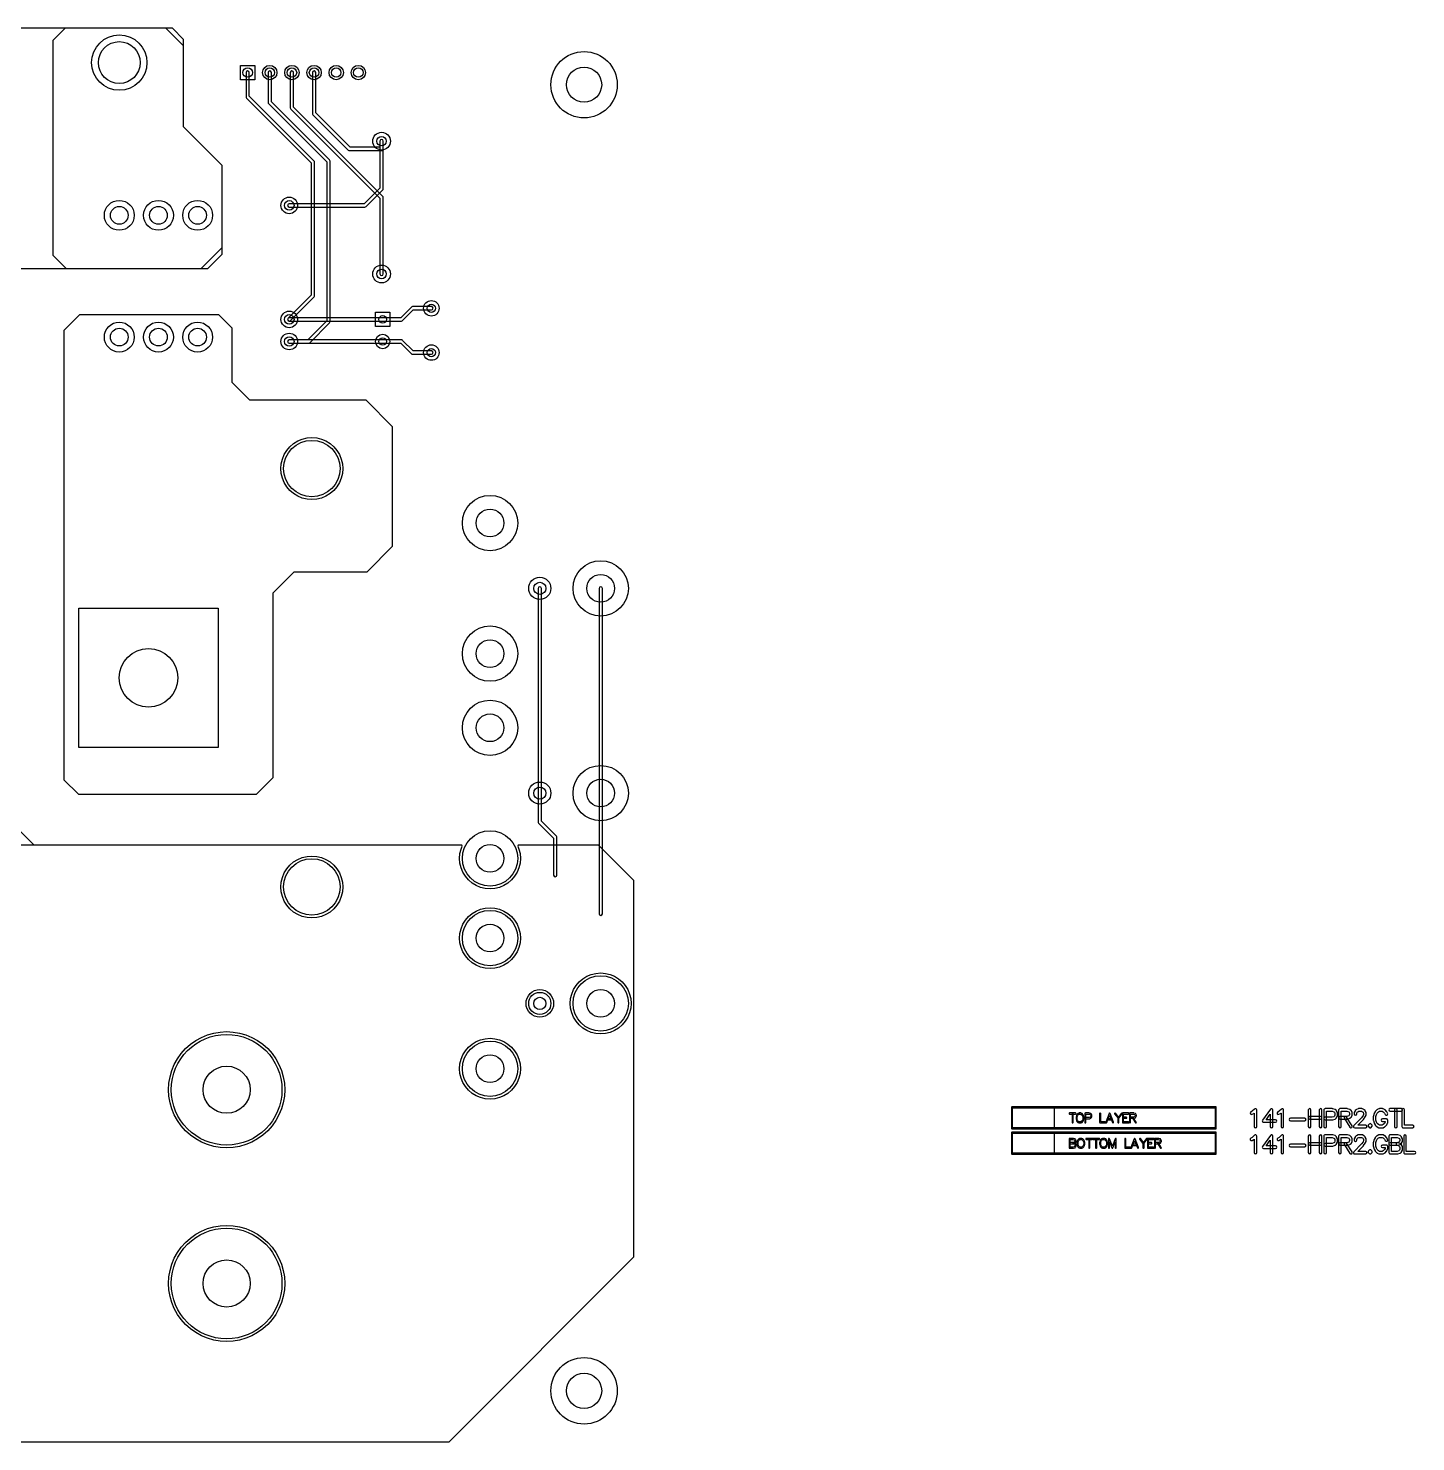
# Model space of a CAD drawing. Header units: metres. Extents: x 100 to 16757, y 70 to 6458.
# Drawn here: x 10489 to 16757, y 70 to 6455 of the extents above; entities that cross this region are included whole.
import ezdxf

# ---------------------------------------------------------------- set-up
doc = ezdxf.new("R2010")
doc.units = ezdxf.units.M

msp = doc.modelspace()

# ---------------------------------------------------------------- linework, layer by layer
at = {"layer": 'bottom'}
for points in [[(11190, 6405), (11140, 6455), (10655, 6455), (10600, 6400), (10600, 5430), (10660, 5370), (11300, 5370), (11365, 5435), (11365, 5835), (11190, 6010)], [(11447.5, 6222.5), (11447.5, 6287.5), (11512.5, 6287.5), (11512.5, 6222.5)], [(12057.5, 5107.5), (12057.5, 5172.5), (12122.5, 5172.5), (12122.5, 5107.5)], [(11410, 5100), (11350, 5160), (10720, 5160), (10650, 5090), (10650, 3060), (10715, 2995), (11520, 2995), (11595, 3070), (11595, 3905), (11690, 4000), (12020, 4000), (12135, 4115), (12135, 4655), (12015, 4775), (11490, 4775), (11410, 4855)], [(11770, 4605.9), (11791.9, 4604.2), (11813.2, 4599.1), (11833.5, 4590.7), (11852.2, 4579.2), (11868.9, 4564.9), (11883.2, 4548.2), (11894.7, 4529.5), (11903.1, 4509.2), (11908.2, 4487.9), (11909.9, 4466), (11908.2, 4444.1), (11903.1, 4422.8), (11894.7, 4402.5), (11883.2, 4383.8), (11868.9, 4367.1), (11852.2, 4352.8), (11833.5, 4341.3), (11813.2, 4332.9), (11791.9, 4327.8), (11770, 4326.1), (11748.1, 4327.8), (11726.8, 4332.9), (11706.5, 4341.3), (11687.8, 4352.8), (11671.1, 4367.1), (11656.8, 4383.8), (11645.3, 4402.5), (11636.9, 4422.8), (11631.8, 4444.1), (11630.1, 4466), (11631.8, 4487.9), (11636.9, 4509.2), (11645.3, 4529.5), (11656.8, 4548.2), (11671.1, 4564.9), (11687.8, 4579.2), (11706.5, 4590.7), (11726.8, 4599.1), (11748.1, 4604.2)], [(10717, 3206.1), (10717, 3835.9), (11347, 3835.9), (11347, 3206.1)], [(11770, 2715.9), (11791.9, 2714.2), (11813.2, 2709.1), (11833.5, 2700.7), (11852.2, 2689.2), (11868.9, 2674.9), (11883.2, 2658.2), (11894.7, 2639.5), (11903.1, 2619.2), (11908.2, 2597.9), (11909.9, 2576), (11908.2, 2554.1), (11903.1, 2532.8), (11894.7, 2512.5), (11883.2, 2493.8), (11868.9, 2477.1), (11852.2, 2462.8), (11833.5, 2451.3), (11813.2, 2442.9), (11791.9, 2437.8), (11770, 2436.1), (11748.1, 2437.8), (11726.8, 2442.9), (11706.5, 2451.3), (11687.8, 2462.8), (11671.1, 2477.1), (11656.8, 2493.8), (11645.3, 2512.5), (11636.9, 2532.8), (11631.8, 2554.1), (11630.1, 2576), (11631.8, 2597.9), (11636.9, 2619.2), (11645.3, 2639.5), (11656.8, 2658.2), (11671.1, 2674.9), (11687.8, 2689.2), (11706.5, 2700.7), (11726.8, 2709.1), (11748.1, 2714.2)], [(12575, 2482.4), (12596.5, 2480.7), (12617.5, 2475.7), (12637.4, 2467.4), (12655.8, 2456.2), (12672.2, 2442.2), (12686.2, 2425.8), (12697.4, 2407.4), (12705.7, 2387.5), (12710.7, 2366.5), (12712.4, 2345), (12710.7, 2323.5), (12705.7, 2302.5), (12697.4, 2282.6), (12686.2, 2264.2), (12672.2, 2247.8), (12655.8, 2233.8), (12637.4, 2222.6), (12617.5, 2214.3), (12596.5, 2209.3), (12575, 2207.6), (12553.5, 2209.3), (12532.5, 2214.3), (12512.6, 2222.6), (12494.2, 2233.8), (12477.8, 2247.8), (12463.8, 2264.2), (12452.6, 2282.6), (12444.3, 2302.5), (12439.3, 2323.5), (12437.6, 2345), (12439.3, 2366.5), (12444.3, 2387.5), (12452.6, 2407.4), (12463.8, 2425.8), (12477.8, 2442.2), (12494.2, 2456.2), (12512.6, 2467.4), (12532.5, 2475.7), (12553.5, 2480.7)], [(12800, 2112.3), (12812.2, 2111.1), (12823.8, 2107.6), (12834.6, 2101.8), (12844.1, 2094.1), (12851.8, 2084.6), (12857.6, 2073.8), (12861.1, 2062.2), (12862.3, 2050), (12861.1, 2037.8), (12857.6, 2026.2), (12851.8, 2015.4), (12844.1, 2005.9), (12834.6, 1998.2), (12823.8, 1992.4), (12812.2, 1988.9), (12800, 1987.7), (12787.8, 1988.9), (12776.2, 1992.4), (12765.4, 1998.2), (12755.9, 2005.9), (12748.2, 2015.4), (12742.4, 2026.2), (12738.9, 2037.8), (12737.7, 2050), (12738.9, 2062.2), (12742.4, 2073.8), (12748.2, 2084.6), (12755.9, 2094.1), (12765.4, 2101.8), (12776.2, 2107.6), (12787.8, 2111.1)], [(11385, 1922.4), (11414.4, 1920.8), (11443.4, 1915.8), (11471.7, 1907.7), (11498.9, 1896.4), (11524.6, 1882.2), (11548.6, 1865.2), (11570.6, 1845.6), (11590.2, 1823.6), (11607.2, 1799.6), (11621.4, 1773.9), (11632.7, 1746.7), (11640.8, 1718.4), (11645.8, 1689.4), (11647.4, 1660), (11645.8, 1630.6), (11640.8, 1601.6), (11632.7, 1573.3), (11621.4, 1546.1), (11607.2, 1520.4), (11590.2, 1496.4), (11570.6, 1474.4), (11548.6, 1454.8), (11524.6, 1437.8), (11498.9, 1423.6), (11471.7, 1412.3), (11443.4, 1404.2), (11414.4, 1399.2), (11385, 1397.6), (11355.6, 1399.2), (11326.6, 1404.2), (11298.3, 1412.3), (11271.1, 1423.6), (11245.4, 1437.8), (11221.4, 1454.8), (11199.4, 1474.4), (11179.8, 1496.4), (11162.8, 1520.4), (11148.6, 1546.1), (11137.3, 1573.3), (11129.2, 1601.6), (11124.2, 1630.6), (11122.6, 1660), (11124.2, 1689.4), (11129.2, 1718.4), (11137.3, 1746.7), (11148.6, 1773.9), (11162.8, 1799.6), (11179.8, 1823.6), (11199.4, 1845.6), (11221.4, 1865.2), (11245.4, 1882.2), (11271.1, 1896.4), (11298.3, 1907.7), (11326.6, 1915.8), (11355.6, 1920.8)], [(12575, 1892.4), (12596.5, 1890.7), (12617.5, 1885.7), (12637.4, 1877.4), (12655.8, 1866.2), (12672.2, 1852.2), (12686.2, 1835.8), (12697.4, 1817.4), (12705.7, 1797.5), (12710.7, 1776.5), (12712.4, 1755), (12710.7, 1733.5), (12705.7, 1712.5), (12697.4, 1692.6), (12686.2, 1674.2), (12672.2, 1657.8), (12655.8, 1643.8), (12637.4, 1632.6), (12617.5, 1624.3), (12596.5, 1619.3), (12575, 1617.6), (12553.5, 1619.3), (12532.5, 1624.3), (12512.6, 1632.6), (12494.2, 1643.8), (12477.8, 1657.8), (12463.8, 1674.2), (12452.6, 1692.6), (12444.3, 1712.5), (12439.3, 1733.5), (12437.6, 1755), (12439.3, 1776.5), (12444.3, 1797.5), (12452.6, 1817.4), (12463.8, 1835.8), (12477.8, 1852.2), (12494.2, 1866.2), (12512.6, 1877.4), (12532.5, 1885.7), (12553.5, 1890.7)], [(14933.7, 1370.9), (14933.7, 1465.9), (15123.7, 1465.9), (15123.7, 1370.9)]]:
    msp.add_lwpolyline(points, close=True, dxfattribs=at)
for points in [[(11668, 5647.5), (12010, 5647.5, 0.198912), (12015.3, 5649.7), (12090.3, 5724.7, 0.198912), (12092.5, 5730), (12092.5, 5945, 1), (12077.5, 5945), (12077.5, 5733.1), (12006.9, 5662.5), (11668, 5662.5, 1)], [(11668, 5132.5), (12175, 5132.5, 0.198912), (12180.3, 5134.7), (12228.1, 5182.5), (12310, 5182.5, 1), (12310, 5197.5), (12225, 5197.5, 0.198912), (12219.7, 5195.3), (12171.9, 5147.5), (11668, 5147.5, 1)], [(11668, 5032.5), (12171.9, 5032.5), (12219.7, 4984.7, 0.198912), (12225, 4982.5), (12310, 4982.5, 1), (12310, 4997.5), (12228.1, 4997.5), (12180.3, 5045.3, 0.198912), (12175, 5047.5), (11668, 5047.5, 1)], [(13082.5, 2455), (13082.5, 3925, 1), (13067.5, 3925), (13067.5, 2455, 1)], [(15853.7, 1373.4), (14936.2, 1373.4), (14936.2, 1463.4), (15851.2, 1463.4), (15851.2, 1370.9, 1), (15856.2, 1370.9), (15856.2, 1465.9, 0.414214), (15853.7, 1468.4), (14933.7, 1468.4, 0.414214), (14931.2, 1465.9), (14931.2, 1370.9, 0.414214), (14933.7, 1368.4), (15853.7, 1368.4, 1)], [(15193.7, 1416.3), (15210.4, 1416.3), (15215.2, 1414.7), (15216.4, 1413.5), (15217.8, 1410.6), (15217.8, 1406.1), (15216.4, 1403.2), (15215.2, 1402), (15210.4, 1400.4), (15196.2, 1400.4), (15196.2, 1435.4), (15210.4, 1435.4), (15215.2, 1433.8), (15216.4, 1432.6), (15217.8, 1429.6), (15217.8, 1427), (15216.4, 1424.1), (15215.2, 1422.9), (15210, 1421.2, 1), (15211.6, 1416.4), (15217.3, 1418.3, 0.116435), (15218.3, 1418.9), (15220.2, 1420.9, 0.080609), (15220.7, 1421.5), (15222.6, 1425.3, 0.116436), (15222.8, 1426.4), (15222.8, 1430.2, 0.116436), (15222.6, 1431.4), (15220.7, 1435.2, 0.080609), (15220.2, 1435.8), (15218.3, 1437.7, 0.116435), (15217.3, 1438.3), (15211.6, 1440.2, 0.08061), (15210.8, 1440.4), (15193.7, 1440.4, 0.414214), (15191.2, 1437.9), (15191.2, 1397.9, 0.414214), (15193.7, 1395.4), (15210.8, 1395.4, 0.080614), (15211.6, 1395.5), (15217.3, 1397.4, 0.116425), (15218.3, 1398), (15220.2, 1399.9, 0.080616), (15220.7, 1400.6), (15222.6, 1404.4, 0.116436), (15222.8, 1405.5), (15222.8, 1411.2, 0.116436), (15222.6, 1412.3), (15220.7, 1416.1, 0.080616), (15220.2, 1416.8), (15218.3, 1418.7, 0.116425), (15217.3, 1419.3), (15211.6, 1421.2, 0.080614), (15210.8, 1421.3), (15193.7, 1421.3, 1)], [(15239.6, 1440.1), (15235.8, 1438.2, 0.080614), (15235.1, 1437.7), (15231.3, 1433.9, 0.080614), (15230.9, 1433.3), (15229, 1429.5, 0.035485), (15228.8, 1429.1), (15226.9, 1423.4, 0.080613), (15226.8, 1422.6), (15226.8, 1413.1, 0.080614), (15226.9, 1412.3), (15228.8, 1406.6, 0.035484), (15229, 1406.3), (15230.9, 1402.5, 0.080614), (15231.3, 1401.8), (15235.1, 1398, 0.080609), (15235.8, 1397.5), (15239.6, 1395.6, 0.116436), (15240.7, 1395.4), (15248.3, 1395.4, 0.116436), (15249.5, 1395.6), (15253.3, 1397.5, 0.080606), (15253.9, 1398), (15257.7, 1401.8, 0.080618), (15258.2, 1402.5), (15260.1, 1406.3, 0.035484), (15260.2, 1406.6), (15262.1, 1412.3, 0.080614), (15262.3, 1413.1), (15262.3, 1422.6, 0.080613), (15262.1, 1423.4), (15260.2, 1429.1, 0.035485), (15260.1, 1429.5), (15258.2, 1433.3, 0.080618), (15257.7, 1433.9), (15253.9, 1437.7, 0.080611), (15253.3, 1438.2), (15249.5, 1440.1, 0.116431), (15248.3, 1440.4), (15240.7, 1440.4, 1), (15240.7, 1435.4), (15247.7, 1435.4), (15250.7, 1433.9), (15253.9, 1430.7), (15255.5, 1427.4), (15257.3, 1422.2), (15257.3, 1413.5), (15255.5, 1408.3), (15253.9, 1405.1), (15250.7, 1401.8), (15247.7, 1400.4), (15241.3, 1400.4), (15238.4, 1401.8), (15235.2, 1405.1), (15233.5, 1408.3), (15231.8, 1413.5), (15231.8, 1422.2), (15233.5, 1427.4), (15235.2, 1430.7), (15238.4, 1433.9), (15241.8, 1435.6, 1)], [(15269.1, 1435.4), (15295.8, 1435.4, 1), (15295.8, 1440.4), (15269.1, 1440.4, 1)], [(15279.9, 1437.9), (15279.9, 1397.9, 1), (15284.9, 1397.9), (15284.9, 1437.9, 1)], [(15300.5, 1435.4), (15327.2, 1435.4, 1), (15327.2, 1440.4), (15300.5, 1440.4, 1)], [(15311.3, 1437.9), (15311.3, 1397.9, 1), (15316.3, 1397.9), (15316.3, 1437.9, 1)], [(15342.2, 1440.1), (15338.4, 1438.2, 0.080614), (15337.8, 1437.7), (15334, 1433.9, 0.080614), (15333.5, 1433.3), (15331.6, 1429.5, 0.035485), (15331.5, 1429.1), (15329.6, 1423.4, 0.080613), (15329.4, 1422.6), (15329.4, 1413.1, 0.080614), (15329.6, 1412.3), (15331.5, 1406.6, 0.035484), (15331.6, 1406.3), (15333.5, 1402.5, 0.080614), (15334, 1401.8), (15337.8, 1398, 0.080609), (15338.4, 1397.5), (15342.2, 1395.6, 0.116436), (15343.4, 1395.4), (15351, 1395.4, 0.116436), (15352.1, 1395.6), (15355.9, 1397.5, 0.080606), (15356.6, 1398), (15360.4, 1401.8, 0.080618), (15360.8, 1402.5), (15362.7, 1406.3, 0.035484), (15362.9, 1406.6), (15364.8, 1412.3, 0.080614), (15364.9, 1413.1), (15364.9, 1422.6, 0.080613), (15364.8, 1423.4), (15362.9, 1429.1, 0.035485), (15362.7, 1429.5), (15360.8, 1433.3, 0.080618), (15360.4, 1433.9), (15356.6, 1437.7, 0.080611), (15355.9, 1438.2), (15352.1, 1440.1, 0.116431), (15351, 1440.4), (15343.4, 1440.4, 1), (15343.4, 1435.4), (15350.4, 1435.4), (15353.3, 1433.9), (15356.5, 1430.7), (15358.2, 1427.4), (15359.9, 1422.2), (15359.9, 1413.5), (15358.2, 1408.3), (15356.5, 1405.1), (15353.3, 1401.8), (15350.4, 1400.4), (15344, 1400.4), (15341, 1401.8), (15337.8, 1405.1), (15336.2, 1408.3), (15334.4, 1413.5), (15334.4, 1422.2), (15336.2, 1427.4), (15337.8, 1430.7), (15341, 1433.9), (15344.5, 1435.6, 1)], [(15404.7, 1397.9), (15404.7, 1437.9, 0.832765), (15399.9, 1438.7), (15387, 1404.9), (15374.1, 1438.7, 0.832766), (15369.2, 1437.9), (15369.2, 1397.9, 1), (15374.2, 1397.9), (15374.2, 1424.3), (15384.6, 1397, 0.689152), (15389.3, 1397), (15399.7, 1424.3), (15399.7, 1397.9, 1)], [(15442.6, 1437.9), (15442.6, 1397.9, 0.414214), (15445.1, 1395.4), (15467.9, 1395.4, 1), (15467.9, 1400.4), (15447.6, 1400.4), (15447.6, 1437.9, 1)], [(15505.1, 1398.8), (15489.9, 1438.7, 0.689152), (15485.2, 1438.7), (15470, 1398.8, 1), (15474.6, 1397), (15487.5, 1430.8), (15500.4, 1397, 1)], [(15478, 1408.7), (15497, 1408.7, 1), (15497, 1413.7), (15478, 1413.7, 1)], [(15510.1, 1436.3), (15524.8, 1417.9), (15524.8, 1397.9, 1), (15529.8, 1397.9), (15529.8, 1418.8, 0.170304), (15529.3, 1420.4), (15514, 1439.4, 1)], [(15540.6, 1439.4), (15525.4, 1420.4, 1), (15529.3, 1417.3), (15544.5, 1436.3, 1)], [(15572.5, 1440.4), (15547.7, 1440.4, 0.414214), (15545.2, 1437.9), (15545.2, 1397.9, 0.414214), (15547.7, 1395.4), (15572.5, 1395.4, 1), (15572.5, 1400.4), (15550.2, 1400.4), (15550.2, 1435.4), (15572.5, 1435.4, 1)], [(15547.7, 1416.3), (15562.9, 1416.3, 1), (15562.9, 1421.3), (15547.7, 1421.3, 1)], [(15581.6, 1397.9), (15581.6, 1435.4), (15595.9, 1435.4), (15600.6, 1433.8), (15601.8, 1432.6), (15603.3, 1429.6), (15603.3, 1427), (15601.8, 1424.1), (15600.6, 1422.9), (15595.9, 1421.3), (15579.1, 1421.3, 1), (15579.1, 1416.3), (15596.3, 1416.3, 0.08061), (15597.1, 1416.4), (15602.8, 1418.3, 0.116435), (15603.7, 1418.9), (15605.6, 1420.9, 0.080609), (15606.1, 1421.5), (15608, 1425.3, 0.116436), (15608.3, 1426.4), (15608.3, 1430.2, 0.116436), (15608, 1431.4), (15606.1, 1435.2, 0.080609), (15605.6, 1435.8), (15603.7, 1437.7, 0.116435), (15602.8, 1438.3), (15597.1, 1440.2, 0.08061), (15596.3, 1440.4), (15579.1, 1440.4, 0.414214), (15576.6, 1437.9), (15576.6, 1397.9, 1)], [(15590.3, 1417.5), (15603.7, 1396.5, 1), (15607.9, 1399.2), (15594.6, 1420.2, 1)], [(16018, 1431), (16025.2, 1434.6, 0.080613), (16026.7, 1435.7), (16027.3, 1436.3), (16027.3, 1375.8, 1), (16039.1, 1375.8), (16039.1, 1450.6, 0.66818), (16029, 1454.8), (16019, 1444.7), (16012.8, 1441.6, 1)], [(16123.7, 1406.6), (16081.7, 1406.6), (16099.9, 1432.1), (16099.9, 1375.8, 1), (16111.8, 1375.8), (16111.8, 1450.6, 0.729629), (16101, 1454), (16065.4, 1404.1, 0.610029), (16070.2, 1394.8), (16123.7, 1394.8, 1)], [(16139.5, 1431), (16146.6, 1434.6, 0.080613), (16148.1, 1435.7), (16148.7, 1436.3), (16148.7, 1375.8, 1), (16160.5, 1375.8), (16160.5, 1450.6, 0.66818), (16150.5, 1454.8), (16140.5, 1444.7), (16134.2, 1441.6, 1)], [(16191.7, 1401.9), (16255.8, 1401.9, 1), (16255.8, 1413.7), (16191.7, 1413.7, 1)], [(16272, 1450.6), (16272, 1375.8, 1), (16283.8, 1375.8), (16283.8, 1450.6, 1)], [(16277.9, 1409.1), (16327.7, 1409.1, 1), (16327.7, 1420.9), (16277.9, 1420.9, 1)], [(16321.8, 1450.6), (16321.8, 1375.8, 1), (16333.6, 1375.8), (16333.6, 1450.6, 1)], [(16348.4, 1405.5), (16380.4, 1405.5, 0.080612), (16382.3, 1405.8), (16393, 1409.4, 0.116434), (16395.3, 1410.8), (16398.8, 1414.3, 0.080613), (16400, 1415.9), (16403.5, 1423, 0.116432), (16404.1, 1425.6), (16404.1, 1436.3, 0.116431), (16403.5, 1439), (16400, 1446.1, 0.080614), (16398.8, 1447.6), (16395.3, 1451.2, 0.116434), (16393, 1452.6), (16382.3, 1456.2, 0.080612), (16380.4, 1456.5), (16348.4, 1456.5, 0.414214), (16342.5, 1450.6), (16342.5, 1375.8, 1), (16354.3, 1375.8), (16354.3, 1444.7), (16379.5, 1444.7), (16387.9, 1441.9), (16389.8, 1440), (16392.3, 1434.9), (16392.3, 1427), (16389.8, 1422), (16387.9, 1420.1), (16379.5, 1417.3), (16348.4, 1417.3, 1)], [(16420.9, 1375.8), (16420.9, 1444.7), (16446.1, 1444.7), (16454.5, 1441.9), (16456.4, 1440), (16458.9, 1434.9), (16458.9, 1430.6), (16456.4, 1425.6), (16454.5, 1423.7), (16446.1, 1420.9), (16415, 1420.9, 1), (16415, 1409.1), (16447, 1409.1, 0.080612), (16448.9, 1409.4), (16459.6, 1412.9, 0.116434), (16461.9, 1414.3), (16465.4, 1417.9, 0.080613), (16466.5, 1419.4), (16470.1, 1426.6, 0.116432), (16470.7, 1429.2), (16470.7, 1436.3, 0.116431), (16470.1, 1439), (16466.5, 1446.1, 0.080614), (16465.4, 1447.6), (16461.9, 1451.2, 0.116434), (16459.6, 1452.6), (16448.9, 1456.2, 0.080612), (16447, 1456.5), (16415, 1456.5, 0.414214), (16409.1, 1450.6), (16409.1, 1375.8, 1)], [(16434.9, 1411.8), (16459.8, 1372.6, 1), (16469.8, 1379), (16444.9, 1418.1, 1)], [(16491, 1432.8), (16491, 1434.9), (16493.5, 1440), (16495.7, 1442.2), (16500.8, 1444.7), (16512.2, 1444.7), (16517.2, 1442.2), (16519.4, 1440), (16522, 1434.9), (16522, 1430.6), (16519.2, 1425.1), (16512.6, 1415.2), (16477.4, 1380, 0.668179), (16481.6, 1369.9), (16531.4, 1369.9, 1), (16531.4, 1381.7), (16495.8, 1381.7), (16521.4, 1407.2, 0.049389), (16522.1, 1408.1), (16529.2, 1418.8, 0.031097), (16529.6, 1419.4), (16533.1, 1426.6, 0.116435), (16533.8, 1429.2), (16533.8, 1436.3, 0.116434), (16533.1, 1439), (16529.6, 1446.1, 0.080612), (16528.5, 1447.6), (16524.9, 1451.2, 0.080612), (16523.4, 1452.3), (16516.3, 1455.9, 0.116434), (16513.6, 1456.5), (16499.4, 1456.5, 0.116435), (16496.7, 1455.9), (16489.6, 1452.3, 0.08061), (16488.1, 1451.2), (16484.5, 1447.6, 0.080612), (16483.4, 1446.1), (16479.8, 1439, 0.116434), (16479.2, 1436.3), (16479.2, 1432.8, 1)], [(16630.4, 1435.4), (16626.8, 1442.5, 0.08061), (16625.7, 1444.1), (16618.6, 1451.2, 0.080613), (16617, 1452.3), (16609.9, 1455.9, 0.116434), (16607.3, 1456.5), (16593, 1456.5, 0.116435), (16590.4, 1455.9), (16583.3, 1452.3, 0.08061), (16581.7, 1451.2), (16574.6, 1444.1, 0.080612), (16573.5, 1442.5), (16569.9, 1435.4, 0.035488), (16569.6, 1434.6), (16566.1, 1424, 0.080612), (16565.8, 1422.1), (16565.8, 1404.3, 0.080612), (16566.1, 1402.4), (16569.6, 1391.7, 0.035491), (16569.9, 1391), (16573.5, 1383.8, 0.08061), (16574.6, 1382.3), (16581.7, 1375.2, 0.08061), (16583.3, 1374.1), (16590.4, 1370.5, 0.116435), (16593, 1369.9), (16607.3, 1369.9, 0.116434), (16609.9, 1370.5), (16617, 1374.1, 0.080613), (16618.6, 1375.2), (16625.7, 1382.3, 0.080608), (16626.8, 1383.8), (16630.4, 1391, 0.116435), (16631, 1393.6), (16631, 1404.3, 0.414214), (16625.1, 1410.2), (16607.3, 1410.2, 1), (16607.3, 1398.4), (16619.2, 1398.4), (16619.2, 1395), (16616.7, 1390), (16610.9, 1384.2), (16605.9, 1381.7), (16594.4, 1381.7), (16589.4, 1384.2), (16583.6, 1390), (16580.7, 1395.9), (16577.6, 1405.2), (16577.6, 1421.1), (16580.7, 1430.5), (16583.6, 1436.4), (16589.4, 1442.2), (16594.4, 1444.7), (16605.9, 1444.7), (16610.9, 1442.2), (16616.7, 1436.4), (16619.8, 1430.1, 1)], [(16642.2, 1409.1), (16673.3, 1409.1), (16681.7, 1406.2), (16683.6, 1404.3), (16686.1, 1399.3), (16686.1, 1391.4), (16683.6, 1386.4), (16681.7, 1384.5), (16673.3, 1381.7), (16648.1, 1381.7), (16648.1, 1444.7), (16673.3, 1444.7), (16681.7, 1441.9), (16683.6, 1440), (16686.1, 1434.9), (16686.1, 1430.6), (16683.6, 1425.6), (16681.7, 1423.7), (16672.4, 1420.6, 1), (16676.1, 1409.4), (16686.8, 1412.9, 0.116434), (16689.1, 1414.3), (16692.7, 1417.9, 0.080613), (16693.8, 1419.4), (16697.3, 1426.6, 0.116432), (16697.9, 1429.2), (16697.9, 1436.3, 0.116431), (16697.3, 1439), (16693.8, 1446.1, 0.080614), (16692.7, 1447.6), (16689.1, 1451.2, 0.116434), (16686.8, 1452.6), (16676.1, 1456.2, 0.080612), (16674.2, 1456.5), (16642.2, 1456.5, 0.414214), (16636.3, 1450.6), (16636.3, 1375.8, 0.414214), (16642.2, 1369.9), (16674.2, 1369.9, 0.080612), (16676.1, 1370.2), (16686.8, 1373.7, 0.116434), (16689.1, 1375.2), (16692.7, 1378.7, 0.080614), (16693.8, 1380.3), (16697.3, 1387.4, 0.116431), (16697.9, 1390), (16697.9, 1400.7, 0.116431), (16697.3, 1403.4), (16693.8, 1410.5, 0.080614), (16692.7, 1412), (16689.1, 1415.6, 0.116434), (16686.8, 1417), (16676.1, 1420.6, 0.080612), (16674.2, 1420.9), (16642.2, 1420.9, 1)], [(16702.9, 1450.6), (16702.9, 1375.8, 0.414214), (16708.8, 1369.9), (16751.5, 1369.9, 1), (16751.5, 1381.7), (16714.7, 1381.7), (16714.7, 1450.6, 1)], [(16544, 1375.2), (16547.5, 1371.6, 0.414214), (16555.9, 1371.6), (16559.5, 1375.2, 0.414214), (16559.5, 1383.5), (16555.9, 1387.1, 0.414214), (16547.5, 1387.1), (16544, 1383.5, 0.414214)]]:
    msp.add_lwpolyline(points, format="xyb", close=True, dxfattribs=at)
msp.add_lwpolyline([(3570, 70), (12390, 70), (13225, 905), (13225, 2605), (13065, 2765), (12702.9, 2765), (12700.2, 2760.8), (12705.7, 2747.5), (12710.7, 2726.5), (12712.4, 2705), (12710.7, 2683.5), (12705.7, 2662.5), (12697.4, 2642.6), (12686.2, 2624.2), (12672.2, 2607.8), (12655.8, 2593.8), (12637.4, 2582.6), (12617.5, 2574.3), (12596.5, 2569.3), (12575, 2567.6), (12553.5, 2569.3), (12532.5, 2574.3), (12512.6, 2582.6), (12494.2, 2593.8), (12477.8, 2607.8), (12463.8, 2624.2), (12452.6, 2642.6), (12444.3, 2662.5), (12439.3, 2683.5), (12437.6, 2705), (12439.3, 2726.5), (12444.3, 2747.5), (12449.8, 2760.8), (12447.1, 2765), (9370, 2765)], dxfattribs=at)
for centre, radius in [((10900, 6300), 125), ((13000, 6200), 150), ((11580, 6255), 32.5), ((11680, 6255), 32.5), ((11780, 6255), 32.5), ((11880, 6255), 32.5), ((11980, 6255), 32.5), ((12085, 5945), 40), ((11668, 5655), 37.5), ((10900, 5610), 67.5), ((11077, 5610), 67.5), ((11254, 5610), 67.5), ((12085, 5345), 40), ((11668, 5140), 37.5), ((12310, 5190), 35), ((10900, 5060), 67.5), ((11077, 5060), 67.5), ((11254, 5060), 67.5), ((11668, 5040), 37.5), ((12090, 5040), 32.5), ((12310, 4990), 35), ((11770, 4466), 127.5), ((12575, 4220), 125), ((13075, 3925), 125), ((12800, 3925), 50), ((12575, 3630), 125), ((12575, 3295), 125), ((13075, 3000), 125), ((12800, 3000), 50), ((12575, 2705), 125), ((11770, 2576), 127.5), ((12575, 2345), 125), ((13075, 2050), 125), ((12800, 2050), 50), ((11385, 1660), 250), ((12575, 1755), 125), ((11385, 785), 250), ((13000, 300), 150)]:
    msp.add_circle(centre, radius, dxfattribs=at)
at = {"layer": 'drill'}
for centre, radius in [((10900, 6300), 94.5), ((11480, 6255), 21.5), ((11580, 6255), 21.5), ((11680, 6255), 21.5), ((11780, 6255), 21.5), ((11880, 6255), 21.5), ((11980, 6255), 21.5), ((13000, 6200), 79.5), ((12085, 5945), 21.5), ((10900, 5610), 40), ((11077, 5610), 40), ((11254, 5610), 40), ((11668, 5655), 21.5), ((12085, 5345), 21.5), ((12310, 5190), 18.5), ((11668, 5140), 21.5), ((12090, 5140), 17), ((10900, 5060), 40), ((11077, 5060), 40), ((11254, 5060), 40), ((11668, 5040), 21.5), ((12090, 5040), 17), ((12310, 4990), 18.5), ((11770, 4466), 127.5), ((12575, 4220), 62.5), ((13075, 3925), 62.5), ((12800, 3925), 27.5), ((11032, 3521), 132.5), ((12575, 3630), 62.5), ((12575, 3295), 62.5), ((12800, 3000), 27.5), ((13075, 3000), 62.5), ((12575, 2705), 62.5), ((11770, 2576), 127.5), ((12575, 2345), 62.5), ((13075, 2050), 62.5), ((12800, 2050), 27.5), ((12575, 1755), 62.5), ((11385, 1660), 106.5), ((11385, 785), 106.5), ((13000, 300), 79.5)]:
    msp.add_circle(centre, radius, dxfattribs=at)
at = {"layer": 'top'}
for points in [[(11190, 6375), (11110, 6455), (10350, 6455), (10275, 6380), (10275, 5455), (10360, 5370), (11270, 5370), (11365, 5465), (11365, 5835), (11190, 6010)], [(11447.5, 6222.5), (11447.5, 6287.5), (11512.5, 6287.5), (11512.5, 6222.5)], [(12057.5, 5107.5), (12057.5, 5172.5), (12122.5, 5172.5), (12122.5, 5107.5)], [(11410, 5100), (11350, 5160), (10720, 5160), (10650, 5090), (10650, 3060), (10715, 2995), (11520, 2995), (11595, 3070), (11595, 3905), (11690, 4000), (12020, 4000), (12135, 4115), (12135, 4655), (12015, 4775), (11490, 4775), (11410, 4855)], [(11770, 4605.9), (11791.9, 4604.2), (11813.2, 4599.1), (11833.5, 4590.7), (11852.2, 4579.2), (11868.9, 4564.9), (11883.2, 4548.2), (11894.7, 4529.5), (11903.1, 4509.2), (11908.2, 4487.9), (11909.9, 4466), (11908.2, 4444.1), (11903.1, 4422.8), (11894.7, 4402.5), (11883.2, 4383.8), (11868.9, 4367.1), (11852.2, 4352.8), (11833.5, 4341.3), (11813.2, 4332.9), (11791.9, 4327.8), (11770, 4326.1), (11748.1, 4327.8), (11726.8, 4332.9), (11706.5, 4341.3), (11687.8, 4352.8), (11671.1, 4367.1), (11656.8, 4383.8), (11645.3, 4402.5), (11636.9, 4422.8), (11631.8, 4444.1), (11630.1, 4466), (11631.8, 4487.9), (11636.9, 4509.2), (11645.3, 4529.5), (11656.8, 4548.2), (11671.1, 4564.9), (11687.8, 4579.2), (11706.5, 4590.7), (11726.8, 4599.1), (11748.1, 4604.2)], [(10717, 3206.1), (10717, 3835.9), (11347, 3835.9), (11347, 3206.1)], [(11770, 2715.9), (11791.9, 2714.2), (11813.2, 2709.1), (11833.5, 2700.7), (11852.2, 2689.2), (11868.9, 2674.9), (11883.2, 2658.2), (11894.7, 2639.5), (11903.1, 2619.2), (11908.2, 2597.9), (11909.9, 2576), (11908.2, 2554.1), (11903.1, 2532.8), (11894.7, 2512.5), (11883.2, 2493.8), (11868.9, 2477.1), (11852.2, 2462.8), (11833.5, 2451.3), (11813.2, 2442.9), (11791.9, 2437.8), (11770, 2436.1), (11748.1, 2437.8), (11726.8, 2442.9), (11706.5, 2451.3), (11687.8, 2462.8), (11671.1, 2477.1), (11656.8, 2493.8), (11645.3, 2512.5), (11636.9, 2532.8), (11631.8, 2554.1), (11630.1, 2576), (11631.8, 2597.9), (11636.9, 2619.2), (11645.3, 2639.5), (11656.8, 2658.2), (11671.1, 2674.9), (11687.8, 2689.2), (11706.5, 2700.7), (11726.8, 2709.1), (11748.1, 2714.2)], [(12575, 2482.4), (12596.5, 2480.7), (12617.5, 2475.7), (12637.4, 2467.4), (12655.8, 2456.2), (12672.2, 2442.2), (12686.2, 2425.8), (12697.4, 2407.4), (12705.7, 2387.5), (12710.7, 2366.5), (12712.4, 2345), (12710.7, 2323.5), (12705.7, 2302.5), (12697.4, 2282.6), (12686.2, 2264.2), (12672.2, 2247.8), (12655.8, 2233.8), (12637.4, 2222.6), (12617.5, 2214.3), (12596.5, 2209.3), (12575, 2207.6), (12553.5, 2209.3), (12532.5, 2214.3), (12512.6, 2222.6), (12494.2, 2233.8), (12477.8, 2247.8), (12463.8, 2264.2), (12452.6, 2282.6), (12444.3, 2302.5), (12439.3, 2323.5), (12437.6, 2345), (12439.3, 2366.5), (12444.3, 2387.5), (12452.6, 2407.4), (12463.8, 2425.8), (12477.8, 2442.2), (12494.2, 2456.2), (12512.6, 2467.4), (12532.5, 2475.7), (12553.5, 2480.7)], [(13075, 2187.4), (13096.5, 2185.7), (13117.5, 2180.7), (13137.4, 2172.4), (13155.8, 2161.2), (13172.2, 2147.2), (13186.2, 2130.8), (13197.4, 2112.4), (13205.7, 2092.5), (13210.7, 2071.5), (13212.4, 2050), (13210.7, 2028.5), (13205.7, 2007.5), (13197.4, 1987.6), (13186.2, 1969.2), (13172.2, 1952.8), (13155.8, 1938.8), (13137.4, 1927.6), (13117.5, 1919.3), (13096.5, 1914.3), (13075, 1912.6), (13053.5, 1914.3), (13032.5, 1919.3), (13012.6, 1927.6), (12994.2, 1938.8), (12977.8, 1952.8), (12963.8, 1969.2), (12952.6, 1987.6), (12944.3, 2007.5), (12939.3, 2028.5), (12937.6, 2050), (12939.3, 2071.5), (12944.3, 2092.5), (12952.6, 2112.4), (12963.8, 2130.8), (12977.8, 2147.2), (12994.2, 2161.2), (13012.6, 2172.4), (13032.5, 2180.7), (13053.5, 2185.7)], [(12575, 1892.4), (12596.5, 1890.7), (12617.5, 1885.7), (12637.4, 1877.4), (12655.8, 1866.2), (12672.2, 1852.2), (12686.2, 1835.8), (12697.4, 1817.4), (12705.7, 1797.5), (12710.7, 1776.5), (12712.4, 1755), (12710.7, 1733.5), (12705.7, 1712.5), (12697.4, 1692.6), (12686.2, 1674.2), (12672.2, 1657.8), (12655.8, 1643.8), (12637.4, 1632.6), (12617.5, 1624.3), (12596.5, 1619.3), (12575, 1617.6), (12553.5, 1619.3), (12532.5, 1624.3), (12512.6, 1632.6), (12494.2, 1643.8), (12477.8, 1657.8), (12463.8, 1674.2), (12452.6, 1692.6), (12444.3, 1712.5), (12439.3, 1733.5), (12437.6, 1755), (12439.3, 1776.5), (12444.3, 1797.5), (12452.6, 1817.4), (12463.8, 1835.8), (12477.8, 1852.2), (12494.2, 1866.2), (12512.6, 1877.4), (12532.5, 1885.7), (12553.5, 1890.7)], [(14933.7, 1485.5), (14933.7, 1580.5), (15123.7, 1580.5), (15123.7, 1485.5)], [(11385, 1047.4), (11414.4, 1045.8), (11443.4, 1040.8), (11471.7, 1032.7), (11498.9, 1021.4), (11524.6, 1007.2), (11548.6, 990.2), (11570.6, 970.6), (11590.2, 948.6), (11607.2, 924.6), (11621.4, 898.9), (11632.7, 871.7), (11640.8, 843.4), (11645.8, 814.4), (11647.4, 785), (11645.8, 755.6), (11640.8, 726.6), (11632.7, 698.3), (11621.4, 671.1), (11607.2, 645.4), (11590.2, 621.4), (11570.6, 599.4), (11548.6, 579.8), (11524.6, 562.8), (11498.9, 548.6), (11471.7, 537.3), (11443.4, 529.2), (11414.4, 524.2), (11385, 522.6), (11355.6, 524.2), (11326.6, 529.2), (11298.3, 537.3), (11271.1, 548.6), (11245.4, 562.8), (11221.4, 579.8), (11199.4, 599.4), (11179.8, 621.4), (11162.8, 645.4), (11148.6, 671.1), (11137.3, 698.3), (11129.2, 726.6), (11124.2, 755.6), (11122.6, 785), (11124.2, 814.4), (11129.2, 843.4), (11137.3, 871.7), (11148.6, 898.9), (11162.8, 924.6), (11179.8, 948.6), (11199.4, 970.6), (11221.4, 990.2), (11245.4, 1007.2), (11271.1, 1021.4), (11298.3, 1032.7), (11326.6, 1040.8), (11355.6, 1045.8)]]:
    msp.add_lwpolyline(points, close=True, dxfattribs=at)
for points in [[(11673.3, 5134.7), (11780.3, 5241.7, 0.198912), (11782.5, 5247), (11782.5, 5850, 0.198912), (11780.3, 5855.3), (11487.5, 6148.1), (11487.5, 6255, 1), (11472.5, 6255), (11472.5, 6145, 0.198912), (11474.7, 6139.7), (11767.5, 5846.9), (11767.5, 5250.1), (11662.7, 5145.3, 1)], [(11668, 5032.5), (11755, 5032.5, 0.198912), (11760.3, 5034.7), (11850.3, 5124.7, 0.198912), (11852.5, 5130), (11852.5, 5855, 0.198912), (11850.3, 5860.3), (11587.5, 6123.1), (11587.5, 6255, 1), (11572.5, 6255), (11572.5, 6120, 0.198912), (11574.7, 6114.7), (11837.5, 5851.9), (11837.5, 5133.1), (11751.9, 5047.5), (11668, 5047.5, 1)], [(12092.5, 5345), (12092.5, 5690, 0.198912), (12090.3, 5695.3), (11687.5, 6098.1), (11687.5, 6255, 1), (11672.5, 6255), (11672.5, 6095, 0.198912), (11674.7, 6089.7), (12077.5, 5686.9), (12077.5, 5345, 1)], [(11772.5, 6255), (11772.5, 6070, 0.198912), (11774.7, 6064.7), (11934.7, 5904.7, 0.198912), (11940, 5902.5), (12085, 5902.5, 0.414214), (12092.5, 5910), (12092.5, 5945, 1), (12077.5, 5945), (12077.5, 5917.5), (11943.1, 5917.5), (11787.5, 6073.1), (11787.5, 6255, 1)], [(12877.5, 2630), (12877.5, 2800, 0.198912), (12875.3, 2805.3), (12807.5, 2873.1), (12807.5, 3925, 1), (12792.5, 3925), (12792.5, 2870, 0.198912), (12794.7, 2864.7), (12862.5, 2796.9), (12862.5, 2630, 1)], [(15853.7, 1488), (14936.2, 1488), (14936.2, 1578), (15851.2, 1578), (15851.2, 1485.5, 1), (15856.2, 1485.5), (15856.2, 1580.5, 0.414214), (15853.7, 1583), (14933.7, 1583, 0.414214), (14931.2, 1580.5), (14931.2, 1485.5, 0.414214), (14933.7, 1483), (15853.7, 1483, 1)], [(15193.7, 1550), (15220.3, 1550, 1), (15220.3, 1555), (15193.7, 1555, 1)], [(15204.5, 1552.5), (15204.5, 1512.5, 1), (15209.5, 1512.5), (15209.5, 1552.5, 1)], [(15235.4, 1554.8), (15231.6, 1552.9, 0.080614), (15231, 1552.4), (15227.1, 1548.6, 0.080614), (15226.7, 1547.9), (15224.8, 1544.1, 0.035485), (15224.6, 1543.8), (15222.7, 1538.1, 0.080613), (15222.6, 1537.3), (15222.6, 1527.8, 0.080614), (15222.7, 1527), (15224.6, 1521.3, 0.035484), (15224.8, 1521), (15226.7, 1517.1, 0.080614), (15227.1, 1516.5), (15231, 1512.7, 0.080609), (15231.6, 1512.2), (15235.4, 1510.3, 0.116436), (15236.5, 1510), (15244.1, 1510, 0.116436), (15245.3, 1510.3), (15249.1, 1512.2, 0.080606), (15249.7, 1512.7), (15253.5, 1516.5, 0.080618), (15254, 1517.1), (15255.9, 1521, 0.035484), (15256, 1521.3), (15257.9, 1527, 0.080614), (15258.1, 1527.8), (15258.1, 1537.3, 0.080613), (15257.9, 1538.1), (15256, 1543.8, 0.035485), (15255.9, 1544.1), (15254, 1547.9, 0.080618), (15253.5, 1548.6), (15249.7, 1552.4, 0.080611), (15249.1, 1552.9), (15245.3, 1554.8, 0.116431), (15244.1, 1555), (15236.5, 1555, 1), (15236.5, 1550), (15243.6, 1550), (15246.5, 1548.6), (15249.7, 1545.3), (15251.4, 1542.1), (15253.1, 1536.9), (15253.1, 1528.2), (15251.4, 1523), (15249.7, 1519.7), (15246.5, 1516.5), (15243.6, 1515), (15237.1, 1515), (15234.2, 1516.5), (15231, 1519.7), (15229.3, 1523), (15227.6, 1528.2), (15227.6, 1536.9), (15229.3, 1542.1), (15231, 1545.3), (15234.2, 1548.6), (15237.6, 1550.3, 1)], [(15264.9, 1529.1), (15282, 1529.1, 0.080614), (15282.8, 1529.2), (15288.5, 1531.1, 0.116425), (15289.5, 1531.7), (15291.4, 1533.6, 0.080618), (15291.9, 1534.3), (15293.8, 1538.1, 0.116434), (15294.1, 1539.2), (15294.1, 1544.9, 0.116436), (15293.8, 1546), (15291.9, 1549.9, 0.080609), (15291.4, 1550.5), (15289.5, 1552.4, 0.116435), (15288.5, 1553), (15282.8, 1554.9, 0.08061), (15282, 1555), (15264.9, 1555, 0.414214), (15262.4, 1552.5), (15262.4, 1512.5, 1), (15267.4, 1512.5), (15267.4, 1550), (15281.6, 1550), (15286.4, 1548.5), (15287.6, 1547.3), (15289.1, 1544.3), (15289.1, 1539.8), (15287.6, 1536.9), (15286.4, 1535.7), (15281.6, 1534.1), (15264.9, 1534.1, 1)], [(15329.4, 1552.5), (15329.4, 1512.5, 0.414214), (15331.9, 1510), (15354.8, 1510, 1), (15354.8, 1515), (15334.4, 1515), (15334.4, 1552.5, 1)], [(15392, 1513.4), (15376.7, 1553.4, 0.689152), (15372.1, 1553.4), (15356.8, 1513.4, 1), (15361.5, 1511.7), (15374.4, 1545.5), (15387.3, 1511.7, 1)], [(15397, 1551), (15411.7, 1532.6), (15411.7, 1512.5, 1), (15416.7, 1512.5), (15416.7, 1533.5, 0.170304), (15416.2, 1535.1), (15400.9, 1554.1, 1)], [(15427.5, 1554.1), (15412.3, 1535.1, 1), (15416.2, 1531.9), (15431.4, 1551, 1)], [(15459.3, 1555), (15434.6, 1555, 0.414214), (15432.1, 1552.5), (15432.1, 1512.5, 0.414214), (15434.6, 1510), (15459.3, 1510, 1), (15459.3, 1515), (15437.1, 1515), (15437.1, 1550), (15459.3, 1550, 1)], [(15434.6, 1531), (15449.8, 1531, 1), (15449.8, 1536), (15434.6, 1536, 1)], [(15468.5, 1512.5), (15468.5, 1550), (15482.7, 1550), (15487.5, 1548.5), (15488.7, 1547.3), (15490.2, 1544.3), (15490.2, 1541.7), (15488.7, 1538.8), (15487.5, 1537.6), (15482.7, 1536), (15466, 1536, 1), (15466, 1531), (15483.1, 1531, 0.08061), (15483.9, 1531.1), (15489.6, 1533, 0.116435), (15490.6, 1533.6), (15492.5, 1535.5, 0.080609), (15493, 1536.2), (15494.9, 1540, 0.116436), (15495.2, 1541.1), (15495.2, 1544.9, 0.116436), (15494.9, 1546), (15493, 1549.9, 0.080609), (15492.5, 1550.5), (15490.6, 1552.4, 0.116435), (15489.6, 1553), (15483.9, 1554.9, 0.08061), (15483.1, 1555), (15466, 1555, 0.414214), (15463.5, 1552.5), (15463.5, 1512.5, 1)], [(15477.2, 1532.2), (15490.6, 1511.2, 1), (15494.8, 1513.9), (15481.4, 1534.8, 1)], [(16018, 1549.2), (16025.2, 1552.7, 0.080613), (16026.7, 1553.8), (16027.3, 1554.4), (16027.3, 1493.9, 1), (16039.1, 1493.9), (16039.1, 1568.7, 0.66818), (16029, 1572.9), (16019, 1562.9), (16012.8, 1559.7, 1)], [(16123.7, 1524.7), (16081.7, 1524.7), (16099.9, 1550.3), (16099.9, 1493.9, 1), (16111.8, 1493.9), (16111.8, 1568.7, 0.729629), (16101, 1572.1), (16065.4, 1522.3, 0.610029), (16070.2, 1512.9), (16123.7, 1512.9, 1)], [(16139.5, 1549.2), (16146.6, 1552.7, 0.080613), (16148.1, 1553.8), (16148.7, 1554.4), (16148.7, 1493.9, 1), (16160.5, 1493.9), (16160.5, 1568.7, 0.66818), (16150.5, 1572.9), (16140.5, 1562.9), (16134.2, 1559.7, 1)], [(16272, 1568.7), (16272, 1493.9, 1), (16283.8, 1493.9), (16283.8, 1568.7, 1)], [(16277.9, 1527.2), (16327.7, 1527.2, 1), (16327.7, 1539), (16277.9, 1539, 1)], [(16321.8, 1568.7), (16321.8, 1493.9, 1), (16333.6, 1493.9), (16333.6, 1568.7, 1)], [(16348.4, 1523.6), (16380.4, 1523.6, 0.080612), (16382.3, 1523.9), (16393, 1527.5, 0.116434), (16395.3, 1528.9), (16398.8, 1532.5, 0.080613), (16400, 1534), (16403.5, 1541.1, 0.116432), (16404.1, 1543.8), (16404.1, 1554.4, 0.116431), (16403.5, 1557.1), (16400, 1564.2, 0.080614), (16398.8, 1565.7), (16395.3, 1569.3, 0.116434), (16393, 1570.7), (16382.3, 1574.3, 0.080612), (16380.4, 1574.6), (16348.4, 1574.6, 0.414214), (16342.5, 1568.7), (16342.5, 1493.9, 1), (16354.3, 1493.9), (16354.3, 1562.8), (16379.5, 1562.8), (16387.9, 1560), (16389.8, 1558.1), (16392.3, 1553), (16392.3, 1545.1), (16389.8, 1540.1), (16387.9, 1538.2), (16379.5, 1535.4), (16348.4, 1535.4, 1)], [(16420.9, 1493.9), (16420.9, 1562.8), (16446.1, 1562.8), (16454.5, 1560), (16456.4, 1558.1), (16458.9, 1553), (16458.9, 1548.7), (16456.4, 1543.7), (16454.5, 1541.8), (16446.1, 1539), (16415, 1539, 1), (16415, 1527.2), (16447, 1527.2, 0.080612), (16448.9, 1527.5), (16459.6, 1531, 0.116434), (16461.9, 1532.5), (16465.4, 1536, 0.080613), (16466.5, 1537.6), (16470.1, 1544.7, 0.116432), (16470.7, 1547.3), (16470.7, 1554.4, 0.116431), (16470.1, 1557.1), (16466.5, 1564.2, 0.080614), (16465.4, 1565.7), (16461.9, 1569.3, 0.116434), (16459.6, 1570.7), (16448.9, 1574.3, 0.080612), (16447, 1574.6), (16415, 1574.6, 0.414214), (16409.1, 1568.7), (16409.1, 1493.9, 1)], [(16434.9, 1529.9), (16459.8, 1490.7, 1), (16469.8, 1497.1), (16444.9, 1536.2, 1)], [(16491, 1550.9), (16491, 1553), (16493.5, 1558.1), (16495.7, 1560.3), (16500.8, 1562.8), (16512.2, 1562.8), (16517.2, 1560.3), (16519.4, 1558.1), (16522, 1553), (16522, 1548.7), (16519.2, 1543.2), (16512.6, 1533.3), (16477.4, 1498.1, 0.668179), (16481.6, 1488), (16531.4, 1488, 1), (16531.4, 1499.8), (16495.8, 1499.8), (16521.4, 1525.3, 0.049389), (16522.1, 1526.2), (16529.2, 1536.9, 0.031097), (16529.6, 1537.6), (16533.1, 1544.7, 0.116435), (16533.8, 1547.3), (16533.8, 1554.4, 0.116434), (16533.1, 1557.1), (16529.6, 1564.2, 0.080612), (16528.5, 1565.7), (16524.9, 1569.3, 0.080612), (16523.4, 1570.4), (16516.3, 1574, 0.116434), (16513.6, 1574.6), (16499.4, 1574.6, 0.116435), (16496.7, 1574), (16489.6, 1570.4, 0.08061), (16488.1, 1569.3), (16484.5, 1565.7, 0.080612), (16483.4, 1564.2), (16479.8, 1557.1, 0.116434), (16479.2, 1554.4), (16479.2, 1550.9, 1)], [(16630.4, 1553.5), (16626.8, 1560.6, 0.08061), (16625.7, 1562.2), (16618.6, 1569.3, 0.080613), (16617, 1570.4), (16609.9, 1574, 0.116434), (16607.3, 1574.6), (16593, 1574.6, 0.116435), (16590.4, 1574), (16583.3, 1570.4, 0.08061), (16581.7, 1569.3), (16574.6, 1562.2, 0.080612), (16573.5, 1560.6), (16569.9, 1553.5, 0.035488), (16569.6, 1552.7), (16566.1, 1542.1, 0.080612), (16565.8, 1540.2), (16565.8, 1522.4, 0.080612), (16566.1, 1520.5), (16569.6, 1509.8, 0.035491), (16569.9, 1509.1), (16573.5, 1501.9, 0.08061), (16574.6, 1500.4), (16581.7, 1493.3, 0.08061), (16583.3, 1492.2), (16590.4, 1488.6, 0.116435), (16593, 1488), (16607.3, 1488, 0.116434), (16609.9, 1488.6), (16617, 1492.2, 0.080613), (16618.6, 1493.3), (16625.7, 1500.4, 0.080608), (16626.8, 1501.9), (16630.4, 1509.1, 0.116435), (16631, 1511.7), (16631, 1522.4, 0.414214), (16625.1, 1528.3), (16607.3, 1528.3, 1), (16607.3, 1516.5), (16619.2, 1516.5), (16619.2, 1513.1), (16616.7, 1508.1), (16610.9, 1502.3), (16605.9, 1499.8), (16594.4, 1499.8), (16589.4, 1502.3), (16583.6, 1508.1), (16580.7, 1514), (16577.6, 1523.3), (16577.6, 1539.2), (16580.7, 1548.6), (16583.6, 1554.5), (16589.4, 1560.3), (16594.4, 1562.8), (16605.9, 1562.8), (16610.9, 1560.3), (16616.7, 1554.5), (16619.8, 1548.2, 1)], [(16642.2, 1562.8), (16692, 1562.8, 1), (16692, 1574.6), (16642.2, 1574.6, 1)], [(16661.2, 1568.7), (16661.2, 1493.9, 1), (16673, 1493.9), (16673, 1568.7, 1)], [(16695, 1568.7), (16695, 1493.9, 0.414214), (16700.9, 1488), (16743.7, 1488, 1), (16743.7, 1499.8), (16706.8, 1499.8), (16706.8, 1568.7, 1)], [(15364.9, 1523.4), (15383.9, 1523.4, 1), (15383.9, 1528.4), (15364.9, 1528.4, 1)], [(16191.7, 1520), (16255.8, 1520, 1), (16255.8, 1531.9), (16191.7, 1531.9, 1)], [(16544, 1493.3), (16547.5, 1489.7, 0.414214), (16555.9, 1489.7), (16559.5, 1493.3, 0.414214), (16559.5, 1501.6), (16555.9, 1505.2, 0.414214), (16547.5, 1505.2), (16544, 1501.6, 0.414214)]]:
    msp.add_lwpolyline(points, format="xyb", close=True, dxfattribs=at)
msp.add_lwpolyline([(3570, 70), (12390, 70), (13225, 905), (13225, 2605), (13065, 2765), (12702.9, 2765), (12700.2, 2760.8), (12705.7, 2747.5), (12710.7, 2726.5), (12712.4, 2705), (12710.7, 2683.5), (12705.7, 2662.5), (12697.4, 2642.6), (12686.2, 2624.2), (12672.2, 2607.8), (12655.8, 2593.8), (12637.4, 2582.6), (12617.5, 2574.3), (12596.5, 2569.3), (12575, 2567.6), (12553.5, 2569.3), (12532.5, 2574.3), (12512.6, 2582.6), (12494.2, 2593.8), (12477.8, 2607.8), (12463.8, 2624.2), (12452.6, 2642.6), (12444.3, 2662.5), (12439.3, 2683.5), (12437.6, 2705), (12439.3, 2726.5), (12444.3, 2747.5), (12449.8, 2760.8), (12447.1, 2765), (10515, 2765), (10279.5, 3000.5)], dxfattribs=at)
for centre, radius in [((10900, 6300), 125), ((13000, 6200), 150), ((11580, 6255), 32.5), ((11680, 6255), 32.5), ((11780, 6255), 32.5), ((11880, 6255), 32.5), ((11980, 6255), 32.5), ((12085, 5945), 40), ((11668, 5655), 37.5), ((10900, 5610), 67.5), ((11077, 5610), 67.5), ((11254, 5610), 67.5), ((12085, 5345), 40), ((11668, 5140), 37.5), ((12310, 5190), 35), ((10900, 5060), 67.5), ((11077, 5060), 67.5), ((11254, 5060), 67.5), ((11668, 5040), 37.5), ((12090, 5040), 32.5), ((12310, 4990), 35), ((11770, 4466), 127.5), ((12575, 4220), 125), ((13075, 3925), 125), ((12800, 3925), 50), ((12575, 3630), 125), ((12575, 3295), 125), ((13075, 3000), 125), ((12800, 3000), 50), ((12575, 2705), 125), ((11770, 2576), 127.5), ((12575, 2345), 125), ((13075, 2050), 125), ((12800, 2050), 50), ((11385, 1660), 250), ((12575, 1755), 125), ((11385, 785), 250), ((13000, 300), 150)]:
    msp.add_circle(centre, radius, dxfattribs=at)

doc.saveas('drawing.dxf')
